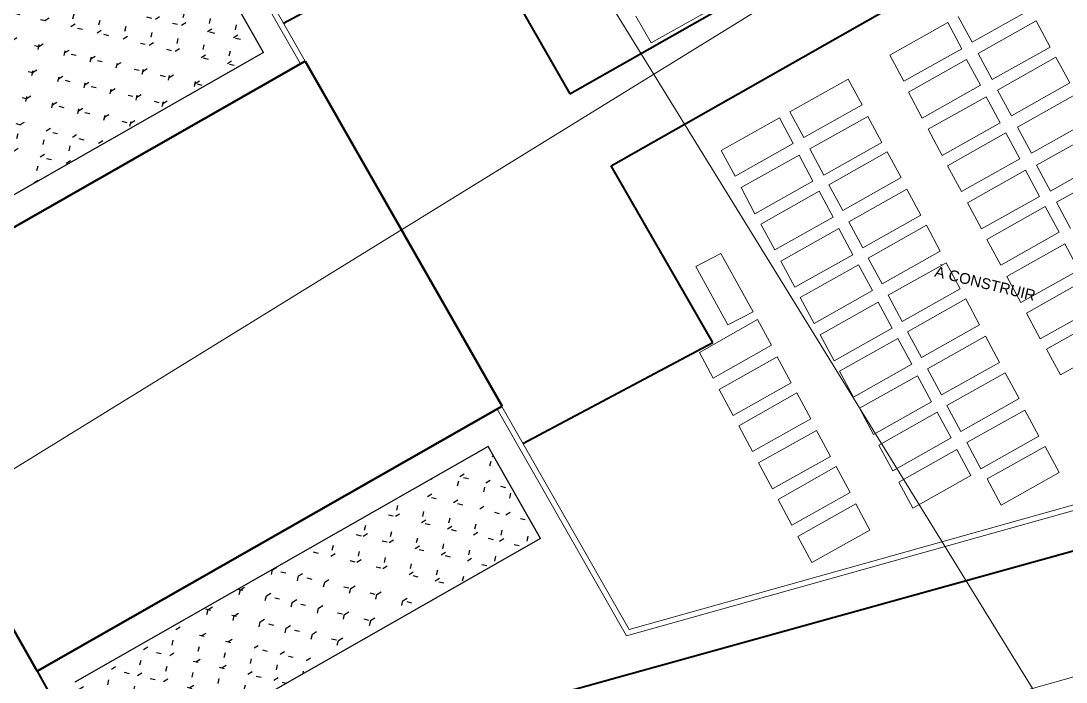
# Model space of a CAD drawing. Header units: inches. Extents: x 0 to 420, y 0 to 297.
# Drawn here: x 61.89 to 100.91, y 69.6 to 94.29 of the extents above; entities that cross this region are included whole.
import ezdxf

# ---------------------------------------------------------------- set-up
doc = ezdxf.new("R2010")
doc.units = ezdxf.units.IN
doc.header["$LTSCALE"] = 2.5
doc.header["$MEASUREMENT"] = 0
doc.layers.get('0').update_dxf_attribs({"lineweight": 0})
for name, color, linetype, lineweight in [('MALHA_COORDENADA4', 10, 'Continuous', 0), ('PEN 01', 1, 'Continuous', 9), ('PEN 02', 2, 'Continuous', 20), ('PEN 03', 3, 'Continuous', 30), ('PEN 04', 4, 'Continuous', 40), ('PEN 05', 5, 'Continuous', 50), ('TÚMULOS QUE SERÃO CONSTRUÍDOS', 220, 'Continuous', 0)]:
    doc.layers.add(name, color=color, linetype=linetype, lineweight=lineweight)
doc.styles.get("Standard").update_dxf_attribs({"font": 'arial.ttf'})
pattern_1 = [(31.66931575779283, (239.4299397200942, 128.5001787403368), (0.2305708813529715, 0.9730555318914116), [0.1875, -1.226713563]), (346.6693157577928, (239.4299397200942, 128.5001787403368), (0.2305708814138003, 0.9730555321481211), [0.1874999999999999, -1.226713562999999, 0.1874999999999999, -0.8124999999999996]), (76.66931575779282, (239.4299397200942, 128.5001787403368), (-0.9730555321481211, 0.2305708814138003), [0.1874999999999999, -1.226713562999999, 0.1874999999999999, -0.8124999999999996, 0.1874999999999999, -0.8124999999999996])]

msp = doc.modelspace()

# ---------------------------------------------------------------- hatches: boundary and pattern name
at = {"layer": 'PEN 03'}
h = msp.add_hatch(dxfattribs=at)
h.set_pattern_fill('GRASS', color=256, angle=-58.33068424220718, style=0, pattern_type=2)
h.set_pattern_definition(pattern_1)
h.paths.add_polyline_path([(66.215312682849, 101.4228146579886), (52.97892148568212, 88.81194389282865), (55.53064059410099, 84.32570148277881), (70.95034257978898, 93.11344508511291)])
h = msp.add_hatch(dxfattribs=at)
h.set_pattern_fill('GRASS', color=256, angle=-58.33068424220718, style=0, pattern_type=2)
h.set_pattern_definition(pattern_1)
h.paths.add_polyline_path([(65.83555640570819, 66.16180406824554), (81.28971038415762, 74.96918198512458), (79.33643429586687, 78.39693075308014), (63.90809592847518, 69.6042652457615)])

# ---------------------------------------------------------------- linework, layer by layer
for q in [(84.8507526780885, 94.46045397819778, -0.976866719723273), (87.62249773384582, 94.70469581712959, -0.8068667197232728)]:
    msp.add_line((85.42738758740586, 93.4682293456893, -1.059866719723273), q)
at = {"layer": 'MALHA_COORDENADA4'}
msp.add_line((12.44019128247737, 47.2243568839333), (327.9401912824632, 241.8477920854211), dxfattribs=at)
at = {"layer": 'MALHA_COORDENADA4', "color": 1}
msp.add_line((12.44019128247726, 210.762919675008), (139.1714508786704, 5.32151247138313), dxfattribs=at)
at = {"layer": 'PEN 01'}
for p, q in [((72.33013606348527, 92.68421658475091, 0.2707514970249469), (65.74125934329061, 104.2468493304481, 1.105)), ((72.50390330902985, 92.78323650383709, 0.2707514970249469), (65.99220896488396, 104.210424088456, 1.095227578324948)), ((165.4972139151984, 94.06201498205303, -1.500652758323329), (84.49895822396832, 71.32949596019938, -1.27)), ((165.4431710849998, 94.25457503113932, -1.500652758323329), (84.59536166633916, 71.56427942167613, -1.270428414753521)), ((84.49895822396832, 71.32949596019938, -1.27), (79.67233279774587, 79.79960392767788, -0.6588783768095066)), ((84.59536166633916, 71.56427942167613, -1.260204606987964), (79.84610004329056, 79.89862384676405, -0.6588783768095066))]:
    msp.add_line(p, q, dxfattribs=at)
at = {"layer": 'PEN 02'}
msp.add_line((163.4295199224941, 87.18253657722988, -1.781), (69.11685536430502, 60.83393780028939, -1.605), dxfattribs=at)
at = {"layer": 'PEN 03'}
for p, q in [((70.95034257978898, 93.11344508511291, 0.2494757152372871), (66.215312682849, 101.4228146579886, 0.849)), ((70.95034257978898, 93.11344508511291, 0.2615717041198906), (55.53064059410099, 84.32570148277881, -0.03499999999999998)), ((79.33643429586687, 78.39693075308014, -0.1212621897879381), (63.90809592847518, 69.6042652457615, -0.418)), ((81.28971038415762, 74.96918198512458, -1.059640007942941), (79.33643429586687, 78.39693075308014, -0.8123265853743958)), ((81.28971038415762, 74.96918198512458, -0.6047656704796279), (65.83555640570819, 66.16180406824554, -0.902))]:
    msp.add_line(p, q, dxfattribs=at)
at = {"layer": 'PEN 04'}
for p, q in [((82.3884581334629, 91.56684486434136, 0.118), (98.53779415302245, 100.7439432634737, 0.574)), ((71.69677250201119, 94.19964744846612, 0.2688048621119212), (78.70392355068452, 98.01251474716275, 0.419)), ((78.70392355068452, 98.01251474716275, 0.419), (82.3884581334629, 91.56684486434136, 0.118)), ((164.352710485622, 91.9989228568125, -1.581), (72.53541017023622, 66.55227866913515, -1.298)), ((62.49922792245115, 70.01258971429331, -0.6619999999999999), (67.15719723253733, 61.67672405281013, -1.551))]:
    msp.add_line(p, q, dxfattribs=at)
at = {"layer": 'PEN 04', "color": 4}
for p, q in [((83.9298720298342, 88.87990611363017, -0.035), (100.0792080493937, 98.05700451276243, 0.4209999999999999)), ((87.72232742611698, 82.28614437413694, -0.272), (83.9298720298342, 88.87990611363017, -0.035)), ((80.63312136891238, 78.51750246027535, -0.4009791839695057), (87.72232742611698, 82.28614437413694, -0.272))]:
    msp.add_line(p, q, dxfattribs=at)
at = {"layer": 'PEN 05'}
for p, q in [((72.50689286887848, 92.78495092366393, 0.216), (55.14117526441737, 82.88816602339892, -0.118)), ((72.50689286887848, 92.78495092366393, 0.216), (79.86494552691215, 79.90937461455826, -0.3280000000000001)), ((55.14117526441737, 82.88816602339892, -0.118), (62.49922792245115, 70.01258971429331, -0.6619999999999999)), ((79.86494552691215, 79.90937461455826, -0.3280000000000001), (62.49922792245115, 70.01258971429331, -0.662))]:
    msp.add_line(p, q, dxfattribs=at)
at = {"layer": 'TÚMULOS QUE SERÃO CONSTRUÍDOS', "color": 6}
for p, q in [((96.88699084468104, 94.45529866722596, 1.166177068584612), (97.40658554867207, 93.49328702821917, 1.090177068584612)), ((99.5822935690249, 94.72026416336574, 1.348177068584613), (97.40658554867207, 93.49328702821917, 1.090177068584612)), ((94.33475581662134, 93.01215185463832, 0.9206653462734193), (96.50044186278029, 94.22721009582372, 1.198665346273419)), ((97.02145899356685, 93.25217245581857, 1.133665346273419), (96.50044186278029, 94.22721009582372, 1.198665346273419)), ((97.630828737299, 93.07250474204919, 1.055177068584613), (99.79651478345794, 94.28756298323462, 1.333177068584612)), ((100.3175319142445, 93.31252534322947, 1.268177068584613), (99.79651478345794, 94.28756298323462, 1.333177068584612)), ((98.15184586808562, 92.09746710204409, 0.9901770685846125), (100.3175319142445, 93.31252534322947, 1.268177068584613)), ((94.85577294740796, 92.03711421463319, 0.8556653462734192), (94.33475581662134, 93.01215185463832, 0.9206653462734193)), ((94.85577294740796, 92.03711421463319, 0.8556653462734192), (97.02145899356685, 93.25217245581857, 1.133665346273419)), ((98.15184586808562, 92.09746710204409, 0.9901770685846125), (97.630828737299, 93.07250474204919, 1.055177068584613)), ((100.5312284996791, 92.93334037545377, 1.158430636507777), (98.35552047932623, 91.70636324030725, 0.9004306365077774)), ((100.5312284996791, 92.93334037545377, 1.158430636507777), (101.0508232036701, 91.97132873644703, 1.082430636507777)), ((97.20003556435485, 92.85145832766219, 1.233858139734167), (95.02432754400202, 91.62448119251567, 0.9758581397341666)), ((97.20003556435485, 92.85145832766219, 1.233858139734167), (97.71963026834588, 91.88944668865545, 1.157858139734167)), ((92.77778382723496, 92.11931453431859, 1.057339205187471), (90.60207580688213, 90.89233739917208, 0.7993392051874711)), ((92.77778382723496, 92.11931453431859, 1.057339205187471), (93.29737853122599, 91.15730289531186, 0.9813392051874711)), ((97.71963026834588, 91.88944668865545, 1.157858139734167), (95.54392224799305, 90.66246955350888, 0.8998581397341663)), ((101.0508232036701, 91.97132873644703, 1.082430636507777), (98.87511518331726, 90.74435160130047, 0.8244306365077771)), ((95.02432754400202, 91.62448119251567, 0.9758581397341664), (95.54392224799305, 90.66246955350888, 0.8998581397341663)), ((95.76816543661998, 90.24168726733893, 0.8648581397341666), (97.93385148277892, 91.45674550852434, 1.142858139734166)), ((98.45486861356548, 90.48170786851918, 1.077858139734166), (97.93385148277892, 91.45674550852434, 1.142858139734166)), ((98.35552047932623, 91.70636324030725, 0.9004306365077772), (98.87511518331726, 90.74435160130047, 0.8244306365077771)), ((99.09935837194419, 90.32356931513048, 0.7894306365077775), (101.2650444181031, 91.53862755631592, 1.067430636507777)), ((93.29737853122599, 91.15730289531186, 0.9813392051874711), (91.12167051087316, 89.93032576016529, 0.7233392051874709)), ((90.20900662857272, 90.67671312120412, 0.8381050640579271), (88.0332986082199, 89.4497359860576, 0.5801050640579271)), ((90.20900662857272, 90.67671312120412, 0.8381050640579271), (90.72860133256376, 89.71470148219738, 0.762105064057927)), ((90.60207580688213, 90.89233739917208, 0.7993392051874709), (91.12167051087316, 89.93032576016529, 0.7233392051874709)), ((91.34591369950009, 89.50954347399531, 0.6883392051874712), (93.51159974565903, 90.72460171518074, 0.966339205187471)), ((94.03261687644559, 89.74956407517558, 0.901339205187471), (93.51159974565903, 90.72460171518074, 0.966339205187471)), ((99.62037550273081, 89.34853167512539, 0.7244306365077773), (101.7860615488897, 90.56358991631076, 1.002430636507777)), ((96.2891825674066, 89.2666496273338, 0.7998581397341664), (95.76816543661998, 90.24168726733893, 0.8648581397341666)), ((96.2891825674066, 89.2666496273338, 0.7998581397341664), (98.45486861356548, 90.48170786851918, 1.077858139734166)), ((99.62037550273081, 89.34853167512539, 0.7244306365077773), (99.09935837194419, 90.32356931513048, 0.7894306365077775)), ((98.66690109845476, 90.10776517135841, 0.9447096264187802), (96.49119307810193, 88.8807880362119, 0.6867096264187802)), ((98.66690109845476, 90.10776517135841, 0.9447096264187802), (99.18649580244579, 89.14575353235168, 0.8687096264187801)), ((101.9862915940708, 90.12605002096005, 2.884031431632174), (99.81058357371798, 88.89907288581354, 2.626031431632174)), ((88.0332986082199, 89.4497359860576, 0.5801050640579268), (88.55289331221093, 88.48772434705081, 0.5041050640579268)), ((90.72860133256376, 89.71470148219738, 0.762105064057927), (88.55289331221093, 88.48772434705081, 0.5041050640579268)), ((91.8669308302867, 88.53450583399021, 0.623339205187471), (91.34591369950009, 89.50954347399531, 0.6883392051874712)), ((91.8669308302867, 88.53450583399021, 0.623339205187471), (94.03261687644559, 89.74956407517558, 0.901339205187471)), ((94.23206790366804, 89.40120358479402, 1.073212598565424), (92.05635988331521, 88.1742264496475, 0.8152125985654243)), ((94.23206790366804, 89.40120358479402, 1.073212598565424), (94.75166260765907, 88.43919194578729, 0.9972125985654242)), ((88.77713650083786, 88.06694206088085, 0.4691050640579271), (90.9428225469968, 89.28200030206627, 0.7471050640579269)), ((91.46383967778337, 88.3069626620611, 0.6821050640579269), (90.9428225469968, 89.28200030206627, 0.7471050640579269)), ((99.18649580244579, 89.14575353235168, 0.8687096264187801), (97.01078778209296, 87.91877639720511, 0.6107096264187799)), ((102.5058862980618, 89.16403838195332, 2.808031431632174), (100.330178277709, 87.93706124680675, 2.550031431632173)), ((96.49119307810193, 88.8807880362119, 0.68670962641878), (97.01078778209296, 87.91877639720511, 0.6107096264187799)), ((97.23503097071989, 87.49799411103515, 0.5757096264187802), (99.40071701687883, 88.71305235222056, 0.85370962641878)), ((99.9217341476654, 87.7380147122154, 0.7887096264187801), (99.40071701687883, 88.71305235222056, 0.85370962641878)), ((99.81058357371798, 88.89907288581354, 2.626031431632174), (100.330178277709, 87.93706124680675, 2.550031431632173)), ((100.5544214663359, 87.5162789606368, 2.515031431632174), (102.7201075124949, 88.7313372018222, 2.793031431632174)), ((89.29815363162447, 87.09190442087572, 0.404105064057927), (91.46383967778337, 88.3069626620611, 0.6821050640579269)), ((94.75166260765907, 88.43919194578729, 0.9972125985654242), (92.57595458730624, 87.21221481064072, 0.739212598565424)), ((89.29815363162447, 87.09190442087572, 0.404105064057927), (88.77713650083786, 88.06694206088085, 0.4691050640579271)), ((91.69465443857817, 87.92851008294575, 0.6989921674019584), (89.51894641822534, 86.70153294779924, 0.4409921674019583)), ((91.69465443857817, 87.92851008294575, 0.6989921674019584), (92.2142491425692, 86.96649844393902, 0.6229921674019583)), ((92.05635988331521, 88.1742264496475, 0.815212598565424), (92.57595458730624, 87.21221481064072, 0.739212598565424)), ((92.80019777593317, 86.79143252447076, 0.7042125985654243), (94.96588382209211, 88.00649076565617, 0.9822125985654241)), ((95.48690095287867, 87.03145312565101, 0.9172125985654241), (94.96588382209211, 88.00649076565617, 0.9822125985654241)), ((97.75604810150651, 86.52295647103003, 0.51070962641878), (97.23503097071989, 87.49799411103515, 0.5757096264187802)), ((97.75604810150651, 86.52295647103003, 0.51070962641878), (99.9217341476654, 87.7380147122154, 0.7887096264187801)), ((101.0754385971226, 86.54124132063167, 2.450031431632174), (100.5544214663359, 87.5162789606368, 2.515031431632174)), ((93.32121490671979, 85.81639488446564, 0.6392125985654241), (95.48690095287867, 87.03145312565101, 0.9172125985654241)), ((100.1354307331, 87.3588297444397, 0.678963194341945), (97.95972271274712, 86.13185260929319, 0.420963194341945)), ((100.1354307331, 87.3588297444397, 0.678963194341945), (100.655025437091, 86.39681810543297, 0.6029631943419449)), ((89.51894641822534, 86.70153294779924, 0.4409921674019581), (90.03854112221637, 85.73952130879245, 0.3649921674019581)), ((92.2142491425692, 86.96649844393902, 0.6229921674019583), (90.03854112221637, 85.73952130879245, 0.3649921674019581)), ((93.32121490671979, 85.81639488446564, 0.6392125985654241), (92.80019777593317, 86.79143252447076, 0.7042125985654243)), ((95.69893343776795, 86.65751042849024, 0.7840640852500379), (93.52322541741512, 85.43053329334373, 0.5260640852500379)), ((95.69893343776795, 86.65751042849024, 0.7840640852500379), (96.21852814175898, 85.69549878948351, 0.7080640852500378)), ((90.2627843108433, 85.31873902262247, 0.3299921674019584), (92.42847035700224, 86.5337972638079, 0.6079921674019582)), ((92.9494874877888, 85.55875962380274, 0.5429921674019582), (92.42847035700224, 86.5337972638079, 0.6079921674019582)), ((100.655025437091, 86.39681810543297, 0.6029631943419449), (98.47931741673816, 85.1698409702864, 0.3449631943419447)), ((97.95972271274712, 86.13185260929319, 0.4209631943419447), (98.47931741673816, 85.1698409702864, 0.3449631943419447)), ((98.70356060536508, 84.74905868411645, 0.309963194341945), (100.869246651524, 85.96411692530185, 0.5879631943419448)), ((101.3902637823106, 84.9890792852967, 0.5229631943419448), (100.869246651524, 85.96411692530185, 0.5879631943419448)), ((88.02934243358894, 85.59970799649147, 0.1402617833084678), (87.08366557741553, 85.11447779988576, 0.09226178330846779)), ((88.02934243358894, 85.59970799649147, 0.1402617833084678), (89.23221953912272, 83.42938245432445, -0.003738216691532292)), ((90.78380144162992, 84.34370138261737, 0.2649921674019582), (92.9494874877888, 85.55875962380274, 0.5429921674019582)), ((96.21852814175898, 85.69549878948351, 0.7080640852500378), (94.04282012140615, 84.46852165433694, 0.4500640852500376)), ((87.08366557741553, 85.11447779988576, 0.09226178330846779), (88.28654268294936, 82.94415225771876, -0.05173821669153222)), ((90.78380144162992, 84.34370138261737, 0.2649921674019582), (90.2627843108433, 85.31873902262247, 0.3299921674019584)), ((93.16151997267808, 85.18481692664197, 0.409843654086572), (90.98581195232525, 83.95783979149546, 0.151843654086572)), ((93.16151997267808, 85.18481692664197, 0.409843654086572), (93.68111467666911, 84.22280528763524, 0.3338436540865719)), ((93.52322541741512, 85.43053329334373, 0.5260640852500377), (94.04282012140615, 84.46852165433694, 0.4500640852500376)), ((94.26706331003308, 84.04773936816699, 0.4150640852500379), (96.43274935619203, 85.26279760935239, 0.6930640852500377)), ((96.9537664869786, 84.28775996934723, 0.6280640852500378), (96.43274935619203, 85.26279760935239, 0.6930640852500377)), ((99.2245777361517, 83.77402104411132, 0.2449631943419448), (98.70356060536508, 84.74905868411645, 0.309963194341945)), ((99.2245777361517, 83.77402104411132, 0.2449631943419448), (101.3902637823106, 84.9890792852967, 0.5229631943419448)), ((101.6082424432787, 84.6047391048036, 0.4557110796950681), (99.43253442292584, 83.37776196965709, 0.1977110796950681)), ((90.98581195232525, 83.95783979149546, 0.1518436540865717), (91.50540665631628, 82.99582815248867, 0.07584365408657168)), ((93.68111467666911, 84.22280528763524, 0.3338436540865719), (91.50540665631628, 82.99582815248867, 0.07584365408657168)), ((94.7880804408197, 83.07270172816186, 0.3500640852500377), (94.26706331003308, 84.04773936816699, 0.4150640852500379)), ((94.7880804408197, 83.07270172816186, 0.3500640852500377), (96.9537664869786, 84.28775996934723, 0.6280640852500378)), ((97.16746307241314, 83.90857500157153, 0.5183176531732027), (94.99175505206031, 82.68159786642502, 0.2603176531732027)), ((97.16746307241314, 83.90857500157153, 0.5183176531732027), (97.68705777640417, 82.9465633625648, 0.4423176531732026)), ((91.72964984494321, 82.57504586631869, 0.04084365408657198), (93.89533589110215, 83.79010410750412, 0.3188436540865718)), ((94.41635302188872, 82.81506646749897, 0.2538436540865718), (93.89533589110215, 83.79010410750412, 0.3188436540865718)), ((102.1278371472697, 83.64272746579687, 0.379711079695068), (99.95212912691687, 82.4157503306503, 0.1217110796950678)), ((89.3983337773769, 83.14151855175359, 0.2073982808391697), (87.22262575702408, 81.91454141660708, -0.05060171916083034)), ((89.23221953912272, 83.42938245432445, -0.003738216691532292), (88.28654268294936, 82.94415225771876, -0.05173821669153222)), ((89.3983337773769, 83.14151855175359, 0.2073982808391697), (89.91792848136794, 82.17950691274686, 0.1313982808391696)), ((99.43253442292584, 83.37776196965709, 0.1977110796950678), (99.95212912691687, 82.4157503306503, 0.1217110796950678)), ((102.3620072065198, 83.26311925665735, 0.3200286626471994), (100.186299186167, 82.03614212151084, 0.06202866264719942)), ((92.25066697572983, 81.60000822631359, -0.02415634591342819), (94.41635302188872, 82.81506646749897, 0.2538436540865718)), ((97.68705777640417, 82.9465633625648, 0.4423176531732026), (95.51134975605135, 81.71958622741823, 0.1843176531732024)), ((92.25066697572983, 81.60000822631359, -0.02415634591342819), (91.72964984494321, 82.57504586631869, 0.04084365408657198)), ((94.63004960732327, 82.43588149972327, 0.1440972220097367), (92.45434158697044, 81.20890436457675, -0.1139027779902633)), ((94.63004960732327, 82.43588149972327, 0.1440972220097367), (95.1496443113143, 81.47386986071653, 0.06809722200973667)), ((94.99175505206031, 82.68159786642502, 0.2603176531732024), (95.51134975605135, 81.71958622741823, 0.1843176531732024)), ((95.73559294467827, 81.29880394124828, 0.1493176531732027), (97.90127899083723, 82.51386218243368, 0.4273176531732025)), ((98.42229612162379, 81.53882454242853, 0.3623176531732025), (97.90127899083723, 82.51386218243368, 0.4273176531732025)), ((89.91792848136794, 82.17950691274686, 0.1313982808391696), (87.74222046101511, 80.95252977760029, -0.1266017191608306)), ((100.186299186167, 82.03614212151084, 0.0620286626471992), (100.7058938901581, 81.07413048250405, -0.01397133735280087)), ((102.8816019105109, 82.30110761765062, 0.2440286626471994), (100.7058938901581, 81.07413048250405, -0.01397133735280087)), ((87.22262575702408, 81.91454141660708, -0.05060171916083056), (87.74222046101511, 80.95252977760029, -0.1266017191608306)), ((87.96646364964204, 80.53174749143034, -0.1616017191608303), (90.13214969580098, 81.74680573261574, 0.1163982808391695)), ((90.65316682658755, 80.77176809261059, 0.05139828083916953), (90.13214969580098, 81.74680573261574, 0.1163982808391695)), ((92.45434158697044, 81.20890436457675, -0.1139027779902635), (92.97393629096148, 80.24689272556996, -0.1899027779902636)), ((95.1496443113143, 81.47386986071653, 0.06809722200973667), (92.97393629096148, 80.24689272556996, -0.1899027779902636)), ((96.25661007546489, 80.32376630124315, 0.0843176531732025), (95.73559294467827, 81.29880394124828, 0.1493176531732027)), ((96.25661007546489, 80.32376630124315, 0.0843176531732025), (98.42229612162379, 81.53882454242853, 0.3623176531732025)), ((93.1981794795884, 79.82611043939998, -0.2249027779902633), (95.36386552574734, 81.04116868058541, 0.05309722200973654)), ((95.88488265653392, 80.06613104058026, -0.0119027779902634), (95.36386552574734, 81.04116868058541, 0.05309722200973654)), ((98.64027478259186, 81.15448436193543, 0.2950655385263258), (96.46456676223903, 79.92750722678892, 0.03706553852632577)), ((98.64027478259186, 81.15448436193543, 0.2950655385263258), (99.15986948658289, 80.1924727229287, 0.2190655385263257)), ((88.48748078042865, 79.55670985142521, -0.2266017191608305), (87.96646364964204, 80.53174749143034, -0.1616017191608303)), ((88.48748078042865, 79.55670985142521, -0.2266017191608305), (90.65316682658755, 80.77176809261059, 0.05139828083916953)), ((90.86519931147683, 80.39782539544981, -0.08175023247621671), (88.689491291124, 79.1708482603033, -0.3397502324762167)), ((90.86519931147683, 80.39782539544981, -0.08175023247621671), (91.38479401546786, 79.43581375644308, -0.1577502324762168)), ((93.71919661037502, 78.85107279939488, -0.2899027779902634), (95.88488265653392, 80.06613104058026, -0.0119027779902634)), ((99.15986948658289, 80.1924727229287, 0.2190655385263257), (96.98416146623006, 78.96549558778213, -0.03893446147367452)), ((93.71919661037502, 78.85107279939488, -0.2899027779902634), (93.1981794795884, 79.82611043939998, -0.2249027779902633)), ((96.10286131750199, 79.68179086008716, -0.07915489263714015), (93.92715329714916, 78.45481372494065, -0.3371548926371402)), ((96.10286131750199, 79.68179086008716, -0.07915489263714015), (96.62245602149302, 78.71977922108043, -0.1551548926371402)), ((96.46456676223903, 79.92750722678892, 0.03706553852632555), (96.98416146623006, 78.96549558778213, -0.03893446147367452)), ((97.20840465485699, 78.54471330161218, -0.07393446147367422), (99.37409070101594, 79.75977154279758, 0.2040655385263256)), ((99.8951078318025, 78.78473390279242, 0.1390655385263256), (99.37409070101594, 79.75977154279758, 0.2040655385263256)), ((91.38479401546786, 79.43581375644308, -0.1577502324762168), (89.20908599511503, 78.20883662129651, -0.415750232476217)), ((88.689491291124, 79.1708482603033, -0.3397502324762169), (89.20908599511503, 78.20883662129651, -0.415750232476217)), ((89.43332918374196, 77.78805433512656, -0.4507502324762167), (91.5990152299009, 79.00311257631196, -0.1727502324762169)), ((92.12003236068747, 78.02807493630681, -0.2377502324762168), (91.5990152299009, 79.00311257631196, -0.1727502324762169)), ((93.92715329714916, 78.45481372494065, -0.3371548926371404), (94.4467480011402, 77.49280208593385, -0.4131548926371404)), ((96.62245602149302, 78.71977922108043, -0.1551548926371402), (94.4467480011402, 77.49280208593385, -0.4131548926371404)), ((97.72942178564361, 77.56967566160705, -0.1389344614736744), (97.20840465485699, 78.54471330161218, -0.07393446147367422)), ((97.72942178564361, 77.56967566160705, -0.1389344614736744), (99.8951078318025, 78.78473390279242, 0.1390655385263256)), ((94.67099118976712, 77.0720197997639, -0.4481548926371401), (96.83667723592606, 78.28707804094931, -0.1701548926371403)), ((97.35769436671264, 77.31204040094414, -0.2351548926371403), (96.83667723592606, 78.28707804094931, -0.1701548926371403)), ((97.96927758001628, 77.18963576940305, -0.1621482125585978), (100.1349636261752, 78.40469401058846, 0.115851787441402)), ((100.6559807569618, 77.4296563705833, 0.05085178744140206), (100.1349636261752, 78.40469401058846, 0.115851787441402)), ((89.95434631452858, 76.81301669512143, -0.5157502324762169), (89.43332918374196, 77.78805433512656, -0.4507502324762167)), ((89.95434631452858, 76.81301669512143, -0.5157502324762169), (92.12003236068747, 78.02807493630681, -0.2377502324762168)), ((92.33372894612202, 77.64888996853111, -0.3474966645530519), (90.1580209257692, 76.4219128333846, -0.605496664553052)), ((92.33372894612202, 77.64888996853111, -0.3474966645530519), (92.85332365011305, 76.68687832952438, -0.423496664553052)), ((95.19200832055374, 76.09698215975877, -0.5131548926371403), (97.35769436671264, 77.31204040094414, -0.2351548926371403)), ((98.4902947108029, 76.21459812939793, -0.227148212558598), (100.6559807569618, 77.4296563705833, 0.05085178744140206)), ((95.19200832055374, 76.09698215975877, -0.5131548926371403), (94.67099118976712, 77.0720197997639, -0.4481548926371401)), ((98.4902947108029, 76.21459812939793, -0.227148212558598), (97.96927758001628, 77.18963576940305, -0.1621482125585978)), ((92.85332365011305, 76.68687832952438, -0.423496664553052), (90.67761562976023, 75.4599011943778, -0.6814966645530522)), ((90.1580209257692, 76.4219128333846, -0.6054966645530522), (90.67761562976023, 75.4599011943778, -0.6814966645530522)), ((90.90185881838715, 75.03911890820785, -0.7164966645530519), (93.0675448645461, 76.25417714939326, -0.4384966645530521)), ((93.58856199533267, 75.2791395093881, -0.5034966645530521), (93.0675448645461, 76.25417714939326, -0.4384966645530521)), ((91.42287594917377, 74.06408126820273, -0.7814966645530521), (90.90185881838715, 75.03911890820785, -0.7164966645530519)), ((91.42287594917377, 74.06408126820273, -0.7814966645530521), (93.58856199533267, 75.2791395093881, -0.5034966645530521))]:
    msp.add_line(p, q, dxfattribs=at)

# ---------------------------------------------------------------- texts
at = {"color": 6}
msp.add_text('À CONSTRUIR', height=0.3999999999999999, rotation=346.2145304785178, dxfattribs=at).set_placement((95.97770198247085, 84.75209939842948, 1.781458143473298))

doc.saveas('drawing.dxf')
